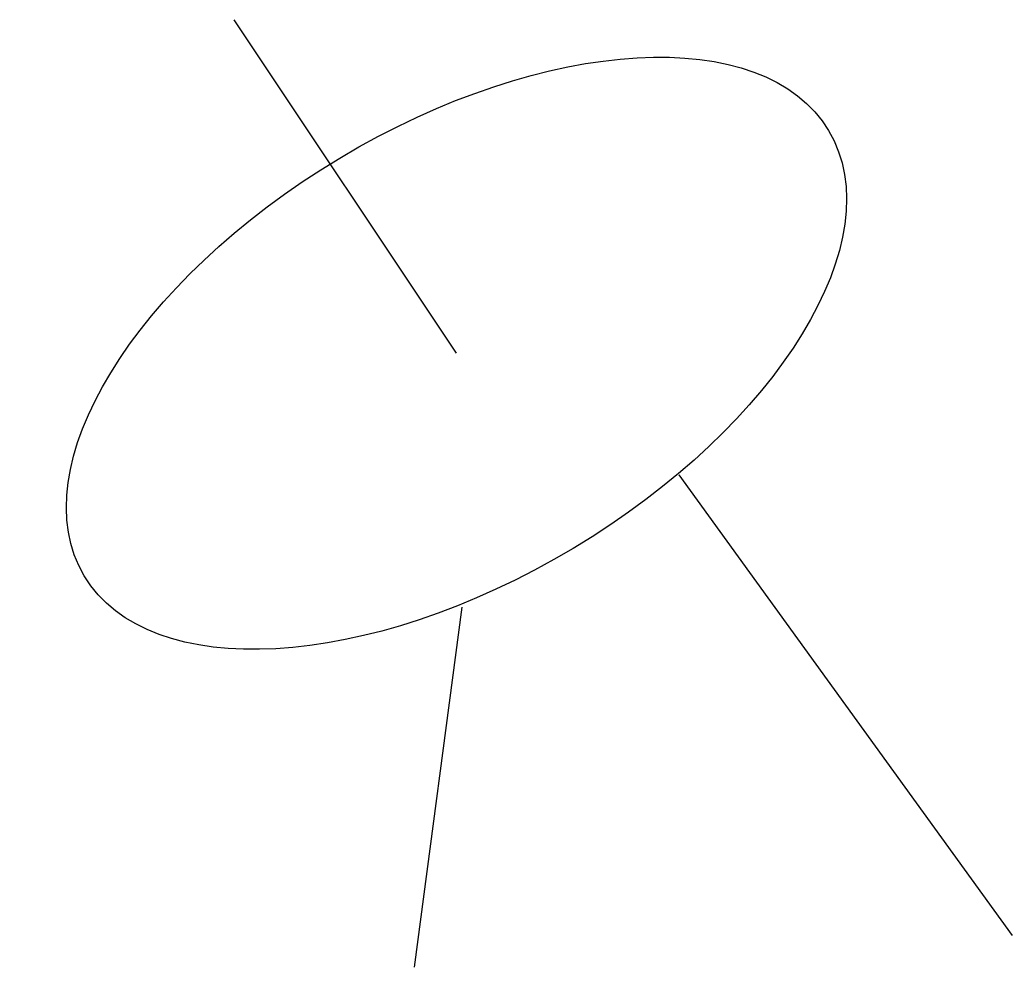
# Model space of a CAD drawing. Header units: feet. Extents: x -0.099 to 0.126, y -0.139 to 0.076.
import ezdxf

# ---------------------------------------------------------------- set-up
doc = ezdxf.new("R2010")
doc.units = ezdxf.units.FT
doc.header["$MEASUREMENT"] = 0

msp = doc.modelspace()

# ---------------------------------------------------------------- linework, layer by layer
for p, q in [((0, 0), (-0.0504, 0.0756)), ((0.0504, -0.0276), (0.126, -0.132)), ((0.0012, -0.0576), (-0.0096, -0.1392))]:
    msp.add_line(p, q)
msp.add_ellipse((0, 0), major_axis=(-0.08438, -0.05049), ratio=0.524453)

doc.saveas('drawing.dxf')
